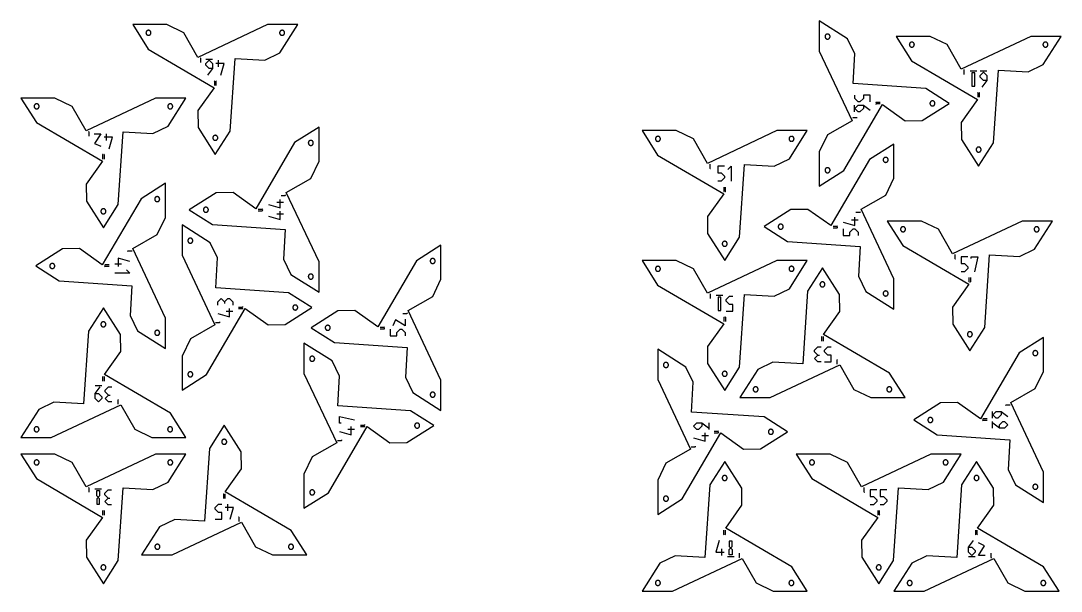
# Model space of a CAD drawing. Header units: centimetres. Extents: x 28 to 347, y 121 to 156.
# Drawn here: x 176.3 to 238.6, y 121 to 155.1 of the extents above; entities that cross this region are included whole.
import ezdxf

# ---------------------------------------------------------------- set-up
doc = ezdxf.new("R2010")
doc.units = ezdxf.units.CM
for name, color, linetype, true_color in [('Layer 01', 12, 'Continuous', 0xc80000), ('Layer 02', 192, 'Continuous', 0x7d26cd), ('Layer 03', 5, 'Continuous', 0x0000ff)]:
    doc.layers.add(name, color=color, linetype=linetype, true_color=true_color)

# ---------------------------------------------------------------- blocks, each defined once
blk = doc.blocks.new('k41')
at = {"layer": 'Layer 01'}
blk.add_lwpolyline([(184.966, 135.499), (184.966, 137.317), (183.007, 141.482), (184.474, 142.321), (184.966, 143.343), (184.966, 145.388), (183.505, 144.458), (181.186, 140.504), (179.819, 141.478), (178.802, 141.464), (177.199, 140.443), (178.597, 139.554), (182.947, 139.258), (182.847, 137.477), (183.286, 136.569)], close=True, dxfattribs=at)
for points in [[(184.474, 144.292), (184.324, 144.292), (184.324, 144.442), (184.324, 144.592), (184.474, 144.592), (184.624, 144.592), (184.624, 144.442), (184.624, 144.292), (184.474, 144.292)], [(178.191, 140.292), (178.041, 140.292), (178.041, 140.442), (178.041, 140.592), (178.191, 140.592), (178.341, 140.592), (178.341, 140.442), (178.341, 140.292), (178.191, 140.292)], [(184.474, 136.292), (184.324, 136.292), (184.324, 136.442), (184.324, 136.592), (184.474, 136.592), (184.624, 136.592), (184.624, 136.442), (184.624, 136.292), (184.474, 136.292)]]:
    blk.add_rational_spline(points, [1, 0.707106781187, 1, 0.707106781187, 1, 0.707106781187, 1, 0.707106781187, 1], degree=2, knots=[-0.9424778, -0.9424778, -0.9424778, -0.7068583, -0.7068583, -0.4712389, -0.4712389, -0.2356194, -0.2356194, 0, 0, 0], dxfattribs=at)
at = {"layer": 'Layer 02'}
for p, q in [((182.832, 140.705), (182.132, 140.905)), ((182.132, 140.905), (182.132, 140.405)), ((182.332, 140.555), (181.932, 140.555)), ((182.632, 140.205), (182.832, 140.005)), ((182.832, 140.005), (181.932, 140.005))]:
    blk.add_line(p, q, dxfattribs=at)
at = {"layer": 'Layer 03'}
for p, q in [((182.966, 141.331), (182.726, 141.331)), ((181.591, 140.501), (181.351, 140.501)), ((181.591, 140.411), (181.351, 140.411))]:
    blk.add_line(p, q, dxfattribs=at)
for centre in [(182.726, 141.301), (181.351, 140.471), (181.351, 140.381)]:
    blk.add_arc(centre, 0.03, 90, 180, dxfattribs=at)
blk = doc.blocks.new('k42')
at = {"layer": 'Layer 01'}
blk.add_lwpolyline([(186.196, 150.487), (184.378, 150.487), (180.213, 148.529), (179.375, 149.995), (178.352, 150.487), (176.308, 150.487), (177.238, 149.026), (181.191, 146.707), (180.217, 145.341), (180.232, 144.323), (181.252, 142.721), (182.142, 144.118), (182.437, 148.468), (184.218, 148.368), (185.127, 148.807)], close=True, dxfattribs=at)
for points in [[(177.104, 149.995), (177.104, 150.145), (177.254, 150.145), (177.404, 150.145), (177.404, 149.995), (177.404, 149.845), (177.254, 149.845), (177.104, 149.845), (177.104, 149.995)], [(185.104, 149.995), (185.104, 150.145), (185.254, 150.145), (185.404, 150.145), (185.404, 149.995), (185.404, 149.845), (185.254, 149.845), (185.104, 149.845), (185.104, 149.995)], [(181.104, 143.712), (181.104, 143.862), (181.254, 143.862), (181.404, 143.862), (181.404, 143.712), (181.404, 143.562), (181.254, 143.562), (181.104, 143.562), (181.104, 143.712)]]:
    blk.add_rational_spline(points, [1, 0.707106781187, 1, 0.707106781187, 1, 0.707106781187, 1, 0.707106781187, 1], degree=2, knots=[-0.9424778, -0.9424778, -0.9424778, -0.7068583, -0.7068583, -0.4712389, -0.4712389, -0.2356194, -0.2356194, 0, 0, 0], dxfattribs=at)
at = {"layer": 'Layer 02'}
for p, q in [((180.69, 148.353), (181.09, 148.353)), ((181.09, 148.353), (180.721, 147.765)), ((181.44, 147.953), (181.44, 148.353)), ((180.721, 147.765), (181.09, 147.603)), ((181.79, 148.153), (181.29, 148.153)), ((181.59, 147.453), (181.79, 148.153))]:
    blk.add_line(p, q, dxfattribs=at)
at = {"layer": 'Layer 03'}
for p, q in [((180.395, 148.217), (180.395, 148.457)), ((181.224, 146.843), (181.224, 147.083)), ((181.314, 146.843), (181.314, 147.083))]:
    blk.add_line(p, q, dxfattribs=at)
for centre in [(180.365, 148.457), (181.194, 147.083), (181.284, 147.083)]:
    blk.add_arc(centre, 0.03, 0, 90, dxfattribs=at)
blk = doc.blocks.new('k43')
at = {"layer": 'Layer 01'}
blk.add_lwpolyline([(185.966, 142.897), (185.966, 141.079), (187.925, 136.914), (186.458, 136.076), (185.966, 135.053), (185.966, 133.009), (187.427, 133.939), (189.746, 137.892), (191.113, 136.918), (192.13, 136.933), (193.733, 137.953), (192.335, 138.843), (187.985, 139.138), (188.085, 140.919), (187.646, 141.828)], close=True, dxfattribs=at)
for points in [[(186.458, 142.105), (186.608, 142.105), (186.608, 141.955), (186.608, 141.805), (186.458, 141.805), (186.308, 141.805), (186.308, 141.955), (186.308, 142.105), (186.458, 142.105)], [(192.741, 138.105), (192.891, 138.105), (192.891, 137.955), (192.891, 137.805), (192.741, 137.805), (192.591, 137.805), (192.591, 137.955), (192.591, 138.105), (192.741, 138.105)], [(186.458, 134.105), (186.608, 134.105), (186.608, 133.955), (186.608, 133.805), (186.458, 133.805), (186.308, 133.805), (186.308, 133.955), (186.308, 134.105), (186.458, 134.105)]]:
    blk.add_rational_spline(points, [1, 0.707106781187, 1, 0.707106781187, 1, 0.707106781187, 1, 0.707106781187, 1], degree=2, knots=[-0.9424778, -0.9424778, -0.9424778, -0.7068583, -0.7068583, -0.4712389, -0.4712389, -0.2356194, -0.2356194, 0, 0, 0], dxfattribs=at)
at = {"layer": 'Layer 02'}
for p, q in [((188.1, 138.291), (188.3, 138.491)), ((188.1, 138.091), (188.1, 138.291)), ((188.3, 138.491), (188.5, 138.291)), ((188.5, 138.291), (188.7, 138.491)), ((188.5, 138.291), (188.5, 138.191)), ((188.7, 138.491), (188.8, 138.491)), ((188.8, 138.491), (189, 138.291)), ((189, 138.291), (189, 138.091)), ((188.6, 137.741), (189, 137.741)), ((188.8, 137.391), (188.8, 137.891)), ((188.1, 137.591), (188.8, 137.391))]:
    blk.add_line(p, q, dxfattribs=at)
at = {"layer": 'Layer 03'}
for p, q in [((189.341, 137.985), (189.581, 137.985)), ((189.341, 137.895), (189.581, 137.895)), ((187.966, 137.066), (188.206, 137.066))]:
    blk.add_line(p, q, dxfattribs=at)
for centre in [(189.581, 138.015), (189.581, 137.925), (188.206, 137.096)]:
    blk.add_arc(centre, 0.03, 270, 0, dxfattribs=at)
blk = doc.blocks.new('k39')
at = {"layer": 'Layer 01'}
blk.add_lwpolyline([(176.308, 130.174), (178.126, 130.174), (182.29, 132.133), (183.129, 130.666), (184.152, 130.174), (186.196, 130.174), (185.266, 131.635), (181.312, 133.954), (182.287, 135.321), (182.272, 136.338), (181.252, 137.941), (180.362, 136.543), (180.066, 132.193), (178.286, 132.293), (177.377, 131.854)], close=True, dxfattribs=at)
for points in [[(181.1, 136.949), (181.1, 137.099), (181.25, 137.099), (181.4, 137.099), (181.4, 136.949), (181.4, 136.799), (181.25, 136.799), (181.1, 136.799), (181.1, 136.949)], [(177.1, 130.666), (177.1, 130.816), (177.25, 130.816), (177.4, 130.816), (177.4, 130.666), (177.4, 130.516), (177.25, 130.516), (177.1, 130.516), (177.1, 130.666)], [(185.1, 130.666), (185.1, 130.816), (185.25, 130.816), (185.4, 130.816), (185.4, 130.666), (185.4, 130.516), (185.25, 130.516), (185.1, 130.516), (185.1, 130.666)]]:
    blk.add_rational_spline(points, [1, 0.707106781187, 1, 0.707106781187, 1, 0.707106781187, 1, 0.707106781187, 1], degree=2, knots=[-0.9424778, -0.9424778, -0.9424778, -0.7068583, -0.7068583, -0.4712389, -0.4712389, -0.2356194, -0.2356194, 0, 0, 0], dxfattribs=at)
at = {"layer": 'Layer 02'}
for p, q in [((181.163, 133.259), (180.763, 133.259)), ((180.763, 132.809), (181.063, 133.209)), ((180.763, 132.809), (180.963, 132.809)), ((180.763, 132.509), (180.763, 132.809)), ((180.963, 132.809), (181.163, 132.609)), ((181.363, 133.009), (181.563, 133.209)), ((181.363, 132.909), (181.363, 133.009)), ((181.563, 132.709), (181.363, 132.909)), ((181.363, 132.509), (181.563, 132.709)), ((181.563, 133.209), (181.763, 133.209)), ((181.563, 132.709), (181.663, 132.709)), ((180.963, 132.309), (180.763, 132.509)), ((181.163, 132.509), (180.963, 132.309)), ((181.163, 132.609), (181.163, 132.509)), ((181.563, 132.309), (181.363, 132.509)), ((181.763, 132.309), (181.563, 132.309))]:
    blk.add_line(p, q, dxfattribs=at)
at = {"layer": 'Layer 03'}
for p, q in [((181.219, 133.549), (181.219, 133.789)), ((181.309, 133.549), (181.309, 133.789)), ((182.139, 132.175), (182.139, 132.415))]:
    blk.add_line(p, q, dxfattribs=at)
for centre in [(181.189, 133.789), (181.279, 133.789), (182.109, 132.415)]:
    blk.add_arc(centre, 0.03, 360, 90, dxfattribs=at)
blk = doc.blocks.new('k38')
at = {"layer": 'Layer 01'}
blk.add_lwpolyline([(186.196, 129.174), (184.378, 129.174), (180.213, 127.216), (179.375, 128.682), (178.352, 129.174), (176.308, 129.174), (177.238, 127.713), (181.191, 125.394), (180.217, 124.028), (180.232, 123.01), (181.252, 121.407), (182.142, 122.805), (182.437, 127.155), (184.218, 127.055), (185.127, 127.494)], close=True, dxfattribs=at)
for points in [[(177.104, 128.682), (177.104, 128.832), (177.254, 128.832), (177.404, 128.832), (177.404, 128.682), (177.404, 128.532), (177.254, 128.532), (177.104, 128.532), (177.104, 128.682)], [(185.104, 128.682), (185.104, 128.832), (185.254, 128.832), (185.404, 128.832), (185.404, 128.682), (185.404, 128.532), (185.254, 128.532), (185.104, 128.532), (185.104, 128.682)], [(181.104, 122.399), (181.104, 122.549), (181.254, 122.549), (181.404, 122.549), (181.404, 122.399), (181.404, 122.249), (181.254, 122.249), (181.104, 122.249), (181.104, 122.399)]]:
    blk.add_rational_spline(points, [1, 0.707106781187, 1, 0.707106781187, 1, 0.707106781187, 1, 0.707106781187, 1], degree=2, knots=[-0.9424778, -0.9424778, -0.9424778, -0.7068583, -0.7068583, -0.4712389, -0.4712389, -0.2356194, -0.2356194, 0, 0, 0], dxfattribs=at)
at = {"layer": 'Layer 02'}
for p, q in [((181.14, 127.09), (180.74, 127.09)), ((180.855, 126.677), (180.855, 126.993)), ((180.855, 126.993), (181.025, 126.993)), ((181.025, 126.502), (180.855, 126.677)), ((181.025, 126.677), (180.855, 126.502)), ((180.855, 126.502), (180.855, 126.187)), ((181.025, 126.993), (181.025, 126.677)), ((181.025, 126.187), (181.025, 126.502)), ((181.34, 126.84), (181.54, 127.04)), ((181.34, 126.74), (181.34, 126.84)), ((181.54, 126.54), (181.34, 126.74)), ((181.34, 126.34), (181.54, 126.54)), ((181.54, 127.04), (181.74, 127.04)), ((181.54, 126.54), (181.64, 126.54)), ((180.855, 126.187), (181.025, 126.187)), ((181.54, 126.14), (181.34, 126.34)), ((181.74, 126.14), (181.54, 126.14))]:
    blk.add_line(p, q, dxfattribs=at)
at = {"layer": 'Layer 03'}
for p, q in [((180.395, 126.904), (180.395, 127.144)), ((181.224, 125.53), (181.224, 125.77)), ((181.314, 125.53), (181.314, 125.77))]:
    blk.add_line(p, q, dxfattribs=at)
for centre in [(180.365, 127.144), (181.194, 125.77), (181.284, 125.77)]:
    blk.add_arc(centre, 0.03, 0, 90, dxfattribs=at)
blk = doc.blocks.new('k46')
at = {"layer": 'Layer 01'}
blk.add_lwpolyline([(192.895, 154.888), (191.077, 154.888), (186.912, 152.929), (186.074, 154.396), (185.051, 154.888), (183.007, 154.888), (183.937, 153.427), (187.891, 151.107), (186.916, 149.741), (186.931, 148.724), (187.951, 147.121), (188.841, 148.519), (189.136, 152.868), (190.917, 152.769), (191.826, 153.208)], close=True, dxfattribs=at)
for points in [[(183.803, 154.396), (183.803, 154.546), (183.953, 154.546), (184.103, 154.546), (184.103, 154.396), (184.103, 154.246), (183.953, 154.246), (183.803, 154.246), (183.803, 154.396)], [(191.803, 154.396), (191.803, 154.546), (191.953, 154.546), (192.103, 154.546), (192.103, 154.396), (192.103, 154.246), (191.953, 154.246), (191.803, 154.246), (191.803, 154.396)], [(187.803, 148.112), (187.803, 148.262), (187.953, 148.262), (188.103, 148.262), (188.103, 148.112), (188.103, 147.962), (187.953, 147.962), (187.803, 147.962), (187.803, 148.112)]]:
    blk.add_rational_spline(points, [1, 0.707106781187, 1, 0.707106781187, 1, 0.707106781187, 1, 0.707106781187, 1], degree=2, knots=[-0.9424778, -0.9424778, -0.9424778, -0.7068583, -0.7068583, -0.4712389, -0.4712389, -0.2356194, -0.2356194, 0, 0, 0], dxfattribs=at)
at = {"layer": 'Layer 02'}
for p, q in [((187.79, 152.803), (187.39, 152.803)), ((187.39, 152.553), (187.59, 152.753)), ((187.59, 152.753), (187.79, 152.553)), ((188.14, 152.353), (188.14, 152.753)), ((187.39, 152.453), (187.39, 152.553)), ((187.59, 152.253), (187.39, 152.453)), ((187.79, 152.253), (187.49, 151.853)), ((187.79, 152.253), (187.59, 152.253)), ((187.79, 152.553), (187.79, 152.253)), ((188.49, 152.553), (187.99, 152.553)), ((188.29, 151.853), (188.49, 152.553))]:
    blk.add_line(p, q, dxfattribs=at)
at = {"layer": 'Layer 03'}
for p, q in [((187.094, 152.617), (187.094, 152.857)), ((187.923, 151.243), (187.923, 151.483)), ((188.013, 151.243), (188.013, 151.483))]:
    blk.add_line(p, q, dxfattribs=at)
for centre in [(187.064, 152.857), (187.893, 151.483), (187.983, 151.483)]:
    blk.add_arc(centre, 0.03, 0, 90, dxfattribs=at)
blk = doc.blocks.new('k44')
at = {"layer": 'Layer 01'}
blk.add_lwpolyline([(194.164, 138.864), (194.164, 140.682), (192.205, 144.847), (193.672, 145.685), (194.164, 146.708), (194.164, 148.753), (192.703, 147.823), (190.384, 143.869), (189.017, 144.843), (188, 144.829), (186.397, 143.808), (187.795, 142.918), (192.144, 142.623), (192.045, 140.842), (192.484, 139.933)], close=True, dxfattribs=at)
for points in [[(193.672, 147.957), (193.822, 147.957), (193.822, 147.807), (193.822, 147.657), (193.672, 147.657), (193.522, 147.657), (193.522, 147.807), (193.522, 147.957), (193.672, 147.957)], [(187.389, 143.957), (187.539, 143.957), (187.539, 143.807), (187.539, 143.657), (187.389, 143.657), (187.239, 143.657), (187.239, 143.807), (187.239, 143.957), (187.389, 143.957)], [(193.672, 139.957), (193.822, 139.957), (193.822, 139.807), (193.822, 139.657), (193.672, 139.657), (193.522, 139.657), (193.522, 139.807), (193.522, 139.957), (193.672, 139.957)]]:
    blk.add_rational_spline(points, [1, 0.707106781187, 1, 0.707106781187, 1, 0.707106781187, 1, 0.707106781187, 1], degree=2, knots=[-0.9424778, -0.9424778, -0.9424778, -0.7068583, -0.7068583, -0.4712389, -0.4712389, -0.2356194, -0.2356194, 0, 0, 0], dxfattribs=at)
at = {"layer": 'Layer 02'}
for p, q in [((191.129, 144.12), (191.829, 143.92)), ((191.629, 144.27), (192.029, 144.27)), ((191.829, 143.92), (191.829, 144.42)), ((191.129, 143.42), (191.829, 143.22)), ((191.629, 143.57), (192.029, 143.57)), ((191.829, 143.22), (191.829, 143.72))]:
    blk.add_line(p, q, dxfattribs=at)
at = {"layer": 'Layer 03'}
for p, q in [((191.893, 144.666), (192.133, 144.666)), ((190.519, 143.836), (190.759, 143.836)), ((190.519, 143.746), (190.759, 143.746))]:
    blk.add_line(p, q, dxfattribs=at)
for centre in [(192.133, 144.696), (190.759, 143.866), (190.759, 143.776)]:
    blk.add_arc(centre, 0.03, 270, 0, dxfattribs=at)
blk = doc.blocks.new('k45')
at = {"layer": 'Layer 01'}
blk.add_lwpolyline([(183.543, 123.144), (185.361, 123.144), (189.526, 125.103), (190.364, 123.636), (191.387, 123.144), (193.432, 123.144), (192.502, 124.605), (188.548, 126.924), (189.522, 128.291), (189.508, 129.308), (188.487, 130.911), (187.597, 129.513), (187.302, 125.164), (185.521, 125.263), (184.612, 124.824)], close=True, dxfattribs=at)
for points in [[(188.336, 129.919), (188.336, 130.069), (188.486, 130.069), (188.636, 130.069), (188.636, 129.919), (188.636, 129.769), (188.486, 129.769), (188.336, 129.769), (188.336, 129.919)], [(184.336, 123.636), (184.336, 123.786), (184.486, 123.786), (184.636, 123.786), (184.636, 123.636), (184.636, 123.486), (184.486, 123.486), (184.336, 123.486), (184.336, 123.636)], [(192.336, 123.636), (192.336, 123.786), (192.486, 123.786), (192.636, 123.786), (192.636, 123.636), (192.636, 123.486), (192.486, 123.486), (192.336, 123.486), (192.336, 123.636)]]:
    blk.add_rational_spline(points, [1, 0.707106781187, 1, 0.707106781187, 1, 0.707106781187, 1, 0.707106781187, 1], degree=2, knots=[-0.9424778, -0.9424778, -0.9424778, -0.7068583, -0.7068583, -0.4712389, -0.4712389, -0.2356194, -0.2356194, 0, 0, 0], dxfattribs=at)
at = {"layer": 'Layer 02'}
for p, q in [((187.949, 125.979), (188.149, 126.179)), ((187.949, 125.879), (187.949, 125.979)), ((188.149, 125.679), (187.949, 125.879)), ((188.149, 126.179), (188.349, 126.179)), ((189.049, 125.979), (188.549, 125.979)), ((188.699, 125.779), (188.699, 126.179)), ((188.849, 125.279), (189.049, 125.979)), ((187.949, 125.279), (188.349, 125.279)), ((188.349, 125.679), (188.149, 125.679)), ((188.349, 125.279), (188.349, 125.679))]:
    blk.add_line(p, q, dxfattribs=at)
at = {"layer": 'Layer 03'}
for p, q in [((188.455, 126.519), (188.455, 126.759)), ((188.545, 126.519), (188.545, 126.759)), ((189.375, 125.145), (189.375, 125.385))]:
    blk.add_line(p, q, dxfattribs=at)
for centre in [(188.425, 126.759), (188.515, 126.759), (189.345, 125.385)]:
    blk.add_arc(centre, 0.03, 0, 90, dxfattribs=at)
blk = doc.blocks.new('k47')
at = {"layer": 'Layer 01'}
blk.add_lwpolyline([(193.262, 135.831), (193.262, 134.013), (195.221, 129.849), (193.754, 129.01), (193.262, 127.987), (193.262, 125.943), (194.723, 126.873), (197.043, 130.827), (198.409, 129.852), (199.426, 129.867), (201.029, 130.887), (199.631, 131.777), (195.282, 132.073), (195.381, 133.853), (194.942, 134.762)], close=True, dxfattribs=at)
for points in [[(193.754, 135.039), (193.904, 135.039), (193.904, 134.889), (193.904, 134.739), (193.754, 134.739), (193.604, 134.739), (193.604, 134.889), (193.604, 135.039), (193.754, 135.039)], [(200.038, 131.039), (200.188, 131.039), (200.188, 130.889), (200.188, 130.739), (200.038, 130.739), (199.888, 130.739), (199.888, 130.889), (199.888, 131.039), (200.038, 131.039)], [(193.754, 127.039), (193.904, 127.039), (193.904, 126.889), (193.904, 126.739), (193.754, 126.739), (193.604, 126.739), (193.604, 126.889), (193.604, 127.039), (193.754, 127.039)]]:
    blk.add_rational_spline(points, [1, 0.707106781187, 1, 0.707106781187, 1, 0.707106781187, 1, 0.707106781187, 1], degree=2, knots=[-0.9424778, -0.9424778, -0.9424778, -0.7068583, -0.7068583, -0.4712389, -0.4712389, -0.2356194, -0.2356194, 0, 0, 0], dxfattribs=at)
at = {"layer": 'Layer 02'}
for p, q in [((195.397, 131.026), (195.397, 131.426)), ((195.397, 131.426), (196.297, 131.226)), ((195.497, 131.026), (195.397, 131.026)), ((196.097, 130.326), (196.097, 130.826)), ((195.397, 130.526), (196.097, 130.326)), ((195.897, 130.676), (196.297, 130.676))]:
    blk.add_line(p, q, dxfattribs=at)
at = {"layer": 'Layer 03'}
for p, q in [((196.637, 130.92), (196.877, 130.92)), ((196.637, 130.83), (196.877, 130.83)), ((195.263, 130), (195.503, 130))]:
    blk.add_line(p, q, dxfattribs=at)
for centre, end in [((196.877, 130.95), 0), ((196.877, 130.86), 360), ((195.503, 130.03), 360)]:
    blk.add_arc(centre, 0.03, 270, end, dxfattribs=at)
blk = doc.blocks.new('k52')
at = {"layer": 'Layer 01'}
blk.add_lwpolyline([(201.46, 131.798), (201.46, 133.616), (199.502, 137.781), (200.968, 138.62), (201.46, 139.642), (201.46, 141.687), (199.999, 140.757), (197.68, 136.803), (196.314, 137.777), (195.296, 137.763), (193.693, 136.742), (195.091, 135.853), (199.441, 135.557), (199.341, 133.777), (199.78, 132.868)], close=True, dxfattribs=at)
for points in [[(200.968, 140.891), (201.118, 140.891), (201.118, 140.741), (201.118, 140.591), (200.968, 140.591), (200.818, 140.591), (200.818, 140.741), (200.818, 140.891), (200.968, 140.891)], [(194.685, 136.891), (194.835, 136.891), (194.835, 136.741), (194.835, 136.591), (194.685, 136.591), (194.535, 136.591), (194.535, 136.741), (194.535, 136.891), (194.685, 136.891)], [(200.968, 132.891), (201.118, 132.891), (201.118, 132.741), (201.118, 132.591), (200.968, 132.591), (200.818, 132.591), (200.818, 132.741), (200.818, 132.891), (200.968, 132.891)]]:
    blk.add_rational_spline(points, [1, 0.707106781187, 1, 0.707106781187, 1, 0.707106781187, 1, 0.707106781187, 1], degree=2, knots=[-0.9424778, -0.9424778, -0.9424778, -0.7068583, -0.7068583, -0.4712389, -0.4712389, -0.2356194, -0.2356194, 0, 0, 0], dxfattribs=at)
at = {"layer": 'Layer 02'}
for p, q in [((198.738, 137.223), (198.576, 136.854)), ((199.326, 136.854), (198.738, 137.223)), ((199.326, 137.254), (199.326, 136.854)), ((198.426, 136.654), (198.426, 136.254)), ((198.826, 136.454), (199.026, 136.654)), ((198.826, 136.254), (198.826, 136.454)), ((199.026, 136.654), (199.126, 136.654)), ((199.126, 136.654), (199.326, 136.454)), ((199.326, 136.454), (199.326, 136.254)), ((198.426, 136.254), (198.826, 136.254))]:
    blk.add_line(p, q, dxfattribs=at)
at = {"layer": 'Layer 03'}
for p, q in [((199.19, 137.6), (199.43, 137.6)), ((197.816, 136.77), (198.056, 136.77)), ((197.816, 136.68), (198.056, 136.68))]:
    blk.add_line(p, q, dxfattribs=at)
for centre in [(199.43, 137.63), (198.056, 136.8), (198.056, 136.71)]:
    blk.add_arc(centre, 0.03, 270, 0, dxfattribs=at)
blk = doc.blocks.new('k51')
at = {"layer": 'Layer 01'}
blk.add_lwpolyline([(223.397, 148.543), (221.579, 148.543), (217.414, 146.584), (216.576, 148.051), (215.553, 148.543), (213.508, 148.543), (214.439, 147.082), (218.392, 144.763), (217.418, 143.396), (217.432, 142.379), (218.453, 140.776), (219.343, 142.174), (219.638, 146.523), (221.419, 146.424), (222.328, 146.863)], close=True, dxfattribs=at)
for points in [[(214.604, 148.051), (214.604, 147.901), (214.454, 147.901), (214.304, 147.901), (214.304, 148.051), (214.304, 148.201), (214.454, 148.201), (214.604, 148.201), (214.604, 148.051)], [(222.604, 148.051), (222.604, 147.901), (222.454, 147.901), (222.304, 147.901), (222.304, 148.051), (222.304, 148.201), (222.454, 148.201), (222.604, 148.201), (222.604, 148.051)], [(218.604, 141.768), (218.604, 141.618), (218.454, 141.618), (218.304, 141.618), (218.304, 141.768), (218.304, 141.918), (218.454, 141.918), (218.604, 141.918), (218.604, 141.768)]]:
    blk.add_rational_spline(points, [1, 0.707106781187, 1, 0.707106781187, 1, 0.707106781187, 1, 0.707106781187, 1], degree=2, knots=[-0.9424778, -0.9424778, -0.9424778, -0.7068583, -0.7068583, -0.4712389, -0.4712389, -0.2356194, -0.2356194, 0, 0, 0], dxfattribs=at)
at = {"layer": 'Layer 02'}
for p, q in [((218.441, 146.408), (218.041, 146.408)), ((218.041, 146.408), (218.041, 146.008)), ((218.641, 146.208), (218.841, 146.408)), ((218.841, 146.408), (218.841, 145.508)), ((218.041, 146.008), (218.241, 146.008)), ((218.241, 146.008), (218.441, 145.808)), ((218.441, 145.808), (218.441, 145.708)), ((218.241, 145.508), (218.041, 145.508)), ((218.441, 145.708), (218.241, 145.508))]:
    blk.add_line(p, q, dxfattribs=at)
at = {"layer": 'Layer 03'}
for p, q in [((217.565, 146.542), (217.565, 146.302)), ((218.395, 145.168), (218.395, 144.928)), ((218.485, 145.168), (218.485, 144.928))]:
    blk.add_line(p, q, dxfattribs=at)
for centre in [(217.595, 146.302), (218.425, 144.928), (218.515, 144.928)]:
    blk.add_arc(centre, 0.03, 180, 270, dxfattribs=at)
blk = doc.blocks.new('k50')
at = {"layer": 'Layer 01'}
blk.add_lwpolyline([(223.397, 140.763), (221.579, 140.763), (217.414, 138.804), (216.576, 140.271), (215.553, 140.763), (213.508, 140.763), (214.438, 139.302), (218.392, 136.982), (217.418, 135.616), (217.432, 134.599), (218.453, 132.996), (219.343, 134.394), (219.638, 138.743), (221.419, 138.644), (222.328, 139.083)], close=True, dxfattribs=at)
for points in [[(214.304, 140.271), (214.304, 140.421), (214.454, 140.421), (214.604, 140.421), (214.604, 140.271), (214.604, 140.121), (214.454, 140.121), (214.304, 140.121), (214.304, 140.271)], [(222.304, 140.271), (222.304, 140.421), (222.454, 140.421), (222.604, 140.421), (222.604, 140.271), (222.604, 140.121), (222.454, 140.121), (222.304, 140.121), (222.304, 140.271)], [(218.304, 133.987), (218.304, 134.137), (218.454, 134.137), (218.604, 134.137), (218.604, 133.987), (218.604, 133.837), (218.454, 133.837), (218.304, 133.837), (218.304, 133.987)]]:
    blk.add_rational_spline(points, [1, 0.707106781187, 1, 0.707106781187, 1, 0.707106781187, 1, 0.707106781187, 1], degree=2, knots=[-0.9424778, -0.9424778, -0.9424778, -0.7068583, -0.7068583, -0.4712389, -0.4712389, -0.2356194, -0.2356194, 0, 0, 0], dxfattribs=at)
at = {"layer": 'Layer 02'}
for p, q in [((218.341, 138.678), (217.941, 138.678)), ((218.226, 138.581), (218.056, 138.581)), ((218.056, 138.581), (218.056, 137.775)), ((218.226, 137.775), (218.226, 138.581)), ((218.541, 138.428), (218.741, 138.628)), ((218.541, 138.328), (218.541, 138.428)), ((218.741, 138.128), (218.541, 138.328)), ((218.741, 138.628), (218.941, 138.628)), ((218.056, 137.775), (218.226, 137.775)), ((218.541, 137.728), (218.941, 137.728)), ((218.941, 138.128), (218.741, 138.128)), ((218.941, 137.728), (218.941, 138.128))]:
    blk.add_line(p, q, dxfattribs=at)
at = {"layer": 'Layer 03'}
for p, q in [((217.595, 138.492), (217.595, 138.732)), ((218.425, 137.118), (218.425, 137.358)), ((218.515, 137.118), (218.515, 137.358))]:
    blk.add_line(p, q, dxfattribs=at)
for centre, start in [((217.565, 138.732), 0), ((218.395, 137.358), 360), ((218.485, 137.358), 360)]:
    blk.add_arc(centre, 0.03, start, 90, dxfattribs=at)
blk = doc.blocks.new('k49')
at = {"layer": 'Layer 01'}
blk.add_lwpolyline([(214.441, 135.458), (214.441, 133.64), (216.4, 129.475), (214.933, 128.636), (214.441, 127.614), (214.441, 125.569), (215.902, 126.499), (218.222, 130.453), (219.588, 129.479), (220.605, 129.493), (222.208, 130.514), (220.81, 131.403), (216.461, 131.699), (216.56, 133.48), (216.121, 134.388)], close=True, dxfattribs=at)
for points in [[(214.933, 134.665), (215.083, 134.665), (215.083, 134.515), (215.083, 134.365), (214.933, 134.365), (214.783, 134.365), (214.783, 134.515), (214.783, 134.665), (214.933, 134.665)], [(221.217, 130.665), (221.367, 130.665), (221.367, 130.515), (221.367, 130.365), (221.217, 130.365), (221.067, 130.365), (221.067, 130.515), (221.067, 130.665), (221.217, 130.665)], [(214.933, 126.665), (215.083, 126.665), (215.083, 126.515), (215.083, 126.365), (214.933, 126.365), (214.783, 126.365), (214.783, 126.515), (214.783, 126.665), (214.933, 126.665)]]:
    blk.add_rational_spline(points, [1, 0.707106781187, 1, 0.707106781187, 1, 0.707106781187, 1, 0.707106781187, 1], degree=2, knots=[-0.9424778, -0.9424778, -0.9424778, -0.7068583, -0.7068583, -0.4712389, -0.4712389, -0.2356194, -0.2356194, 0, 0, 0], dxfattribs=at)
at = {"layer": 'Layer 02'}
for p, q in [((216.576, 130.852), (216.776, 131.052)), ((216.776, 130.652), (216.576, 130.852)), ((216.776, 131.052), (217.076, 131.052)), ((217.076, 130.852), (216.876, 130.652)), ((217.076, 131.052), (217.076, 130.852)), ((217.076, 131.052), (217.476, 130.752)), ((217.526, 130.652), (217.526, 131.052)), ((216.876, 130.652), (216.776, 130.652)), ((217.076, 130.302), (217.476, 130.302)), ((217.276, 129.952), (217.276, 130.452)), ((216.576, 130.152), (217.276, 129.952))]:
    blk.add_line(p, q, dxfattribs=at)
at = {"layer": 'Layer 03'}
for p, q in [((217.816, 130.546), (218.056, 130.546)), ((217.816, 130.456), (218.056, 130.456)), ((216.442, 129.626), (216.682, 129.626))]:
    blk.add_line(p, q, dxfattribs=at)
for centre in [(218.056, 130.576), (218.056, 130.486), (216.682, 129.656)]:
    blk.add_arc(centre, 0.03, 270, 0, dxfattribs=at)
blk = doc.blocks.new('k48')
at = {"layer": 'Layer 01'}
blk.add_lwpolyline([(213.508, 120.976), (215.326, 120.976), (219.491, 122.935), (220.33, 121.468), (221.353, 120.976), (223.397, 120.976), (222.467, 122.437), (218.513, 124.757), (219.488, 126.123), (219.473, 127.14), (218.453, 128.743), (217.563, 127.345), (217.267, 122.996), (215.487, 123.095), (214.578, 122.656)], close=True, dxfattribs=at)
for points in [[(218.601, 127.752), (218.601, 127.602), (218.451, 127.602), (218.301, 127.602), (218.301, 127.752), (218.301, 127.902), (218.451, 127.902), (218.601, 127.902), (218.601, 127.752)], [(214.601, 121.468), (214.601, 121.318), (214.451, 121.318), (214.301, 121.318), (214.301, 121.468), (214.301, 121.618), (214.451, 121.618), (214.601, 121.618), (214.601, 121.468)], [(222.601, 121.468), (222.601, 121.318), (222.451, 121.318), (222.301, 121.318), (222.301, 121.468), (222.301, 121.618), (222.451, 121.618), (222.601, 121.618), (222.601, 121.468)]]:
    blk.add_rational_spline(points, [1, 0.707106781187, 1, 0.707106781187, 1, 0.707106781187, 1, 0.707106781187, 1], degree=2, knots=[-0.9424778, -0.9424778, -0.9424778, -0.7068583, -0.7068583, -0.4712389, -0.4712389, -0.2356194, -0.2356194, 0, 0, 0], dxfattribs=at)
at = {"layer": 'Layer 02'}
for p, q in [((218.114, 124.011), (217.914, 123.311)), ((218.729, 123.964), (218.729, 123.648)), ((218.899, 123.964), (218.729, 123.964)), ((218.899, 123.648), (218.899, 123.964)), ((218.264, 123.511), (218.264, 123.111)), ((218.729, 123.648), (218.899, 123.473)), ((218.729, 123.473), (218.899, 123.648)), ((218.729, 123.158), (218.729, 123.473)), ((218.899, 123.473), (218.899, 123.158)), ((217.914, 123.311), (218.414, 123.311)), ((218.614, 123.061), (219.014, 123.061)), ((218.899, 123.158), (218.729, 123.158))]:
    blk.add_line(p, q, dxfattribs=at)
at = {"layer": 'Layer 03'}
for p, q in [((218.39, 124.621), (218.39, 124.381)), ((218.48, 124.621), (218.48, 124.381)), ((219.31, 123.247), (219.31, 123.007))]:
    blk.add_line(p, q, dxfattribs=at)
for centre in [(218.42, 124.381), (218.51, 124.381), (219.34, 123.007)]:
    blk.add_arc(centre, 0.03, 180, 270, dxfattribs=at)
blk = doc.blocks.new('k53')
at = {"layer": 'Layer 01'}
blk.add_lwpolyline([(219.364, 132.565), (221.182, 132.565), (225.347, 134.523), (226.185, 133.057), (227.208, 132.565), (229.252, 132.565), (228.322, 134.026), (224.369, 136.345), (225.343, 137.712), (225.328, 138.729), (224.308, 140.332), (223.418, 138.934), (223.123, 134.584), (221.342, 134.684), (220.433, 134.245)], close=True, dxfattribs=at)
for points in [[(224.156, 139.34), (224.156, 139.49), (224.306, 139.49), (224.456, 139.49), (224.456, 139.34), (224.456, 139.19), (224.306, 139.19), (224.156, 139.19), (224.156, 139.34)], [(220.156, 133.057), (220.156, 133.207), (220.306, 133.207), (220.456, 133.207), (220.456, 133.057), (220.456, 132.907), (220.306, 132.907), (220.156, 132.907), (220.156, 133.057)], [(228.156, 133.057), (228.156, 133.207), (228.306, 133.207), (228.456, 133.207), (228.456, 133.057), (228.456, 132.907), (228.306, 132.907), (228.156, 132.907), (228.156, 133.057)]]:
    blk.add_rational_spline(points, [1, 0.707106781187, 1, 0.707106781187, 1, 0.707106781187, 1, 0.707106781187, 1], degree=2, knots=[-0.9424778, -0.9424778, -0.9424778, -0.7068583, -0.7068583, -0.4712389, -0.4712389, -0.2356194, -0.2356194, 0, 0, 0], dxfattribs=at)
at = {"layer": 'Layer 02'}
for p, q in [((223.82, 135.399), (224.02, 135.599)), ((223.82, 135.299), (223.82, 135.399)), ((224.02, 135.099), (223.82, 135.299)), ((224.02, 135.599), (224.22, 135.599)), ((224.42, 135.399), (224.62, 135.599)), ((224.42, 135.299), (224.42, 135.399)), ((224.62, 135.099), (224.42, 135.299)), ((224.62, 135.599), (224.82, 135.599)), ((223.82, 134.899), (224.02, 135.099)), ((224.02, 134.699), (223.82, 134.899)), ((224.02, 135.099), (224.12, 135.099)), ((224.22, 134.699), (224.02, 134.699)), ((224.42, 134.699), (224.82, 134.699)), ((224.82, 135.099), (224.62, 135.099)), ((224.82, 134.699), (224.82, 135.099))]:
    blk.add_line(p, q, dxfattribs=at)
at = {"layer": 'Layer 03'}
for p, q in [((224.276, 135.939), (224.276, 136.179)), ((224.366, 135.939), (224.366, 136.179)), ((225.195, 134.565), (225.195, 134.805))]:
    blk.add_line(p, q, dxfattribs=at)
for centre in [(224.246, 136.179), (224.336, 136.179), (225.165, 134.805)]:
    blk.add_arc(centre, 0.03, 360, 90, dxfattribs=at)
blk = doc.blocks.new('k54')
at = {"layer": 'Layer 01'}
blk.add_lwpolyline([(228.584, 137.852), (228.584, 139.67), (226.625, 143.834), (228.092, 144.673), (228.584, 145.696), (228.584, 147.74), (227.123, 146.81), (224.804, 142.856), (223.437, 143.831), (222.42, 143.816), (220.817, 142.796), (222.215, 141.906), (226.565, 141.61), (226.465, 139.83), (226.904, 138.921)], close=True, dxfattribs=at)
for points in [[(228.092, 146.944), (228.242, 146.944), (228.242, 146.794), (228.242, 146.644), (228.092, 146.644), (227.942, 146.644), (227.942, 146.794), (227.942, 146.944), (228.092, 146.944)], [(221.809, 142.944), (221.959, 142.944), (221.959, 142.794), (221.959, 142.644), (221.809, 142.644), (221.659, 142.644), (221.659, 142.794), (221.659, 142.944), (221.809, 142.944)], [(228.092, 138.944), (228.242, 138.944), (228.242, 138.794), (228.242, 138.644), (228.092, 138.644), (227.942, 138.644), (227.942, 138.794), (227.942, 138.944), (228.092, 138.944)]]:
    blk.add_rational_spline(points, [1, 0.707106781187, 1, 0.707106781187, 1, 0.707106781187, 1, 0.707106781187, 1], degree=2, knots=[-0.9424778, -0.9424778, -0.9424778, -0.7068583, -0.7068583, -0.4712389, -0.4712389, -0.2356194, -0.2356194, 0, 0, 0], dxfattribs=at)
at = {"layer": 'Layer 02'}
for p, q in [((226.249, 142.857), (226.249, 143.357)), ((225.549, 143.057), (226.249, 142.857)), ((225.549, 142.657), (225.549, 142.257)), ((225.949, 142.457), (226.149, 142.657)), ((226.049, 143.207), (226.449, 143.207)), ((226.149, 142.657), (226.249, 142.657)), ((226.249, 142.657), (226.449, 142.457)), ((225.549, 142.257), (225.949, 142.257)), ((225.949, 142.257), (225.949, 142.457)), ((226.449, 142.457), (226.449, 142.257))]:
    blk.add_line(p, q, dxfattribs=at)
at = {"layer": 'Layer 03'}
for p, q in [((226.313, 143.653), (226.553, 143.653)), ((224.939, 142.823), (225.179, 142.823)), ((224.939, 142.733), (225.179, 142.733))]:
    blk.add_line(p, q, dxfattribs=at)
for centre, end in [((226.553, 143.683), 0), ((225.179, 142.853), 360), ((225.179, 142.763), 360)]:
    blk.add_arc(centre, 0.03, 270, end, dxfattribs=at)
blk = doc.blocks.new('k56')
at = {"layer": 'Layer 01'}
blk.add_lwpolyline([(224.119, 155.115), (224.119, 153.297), (226.078, 149.132), (224.611, 148.293), (224.119, 147.271), (224.119, 145.226), (225.58, 146.156), (227.899, 150.11), (229.266, 149.136), (230.283, 149.15), (231.886, 150.171), (230.488, 151.06), (226.138, 151.356), (226.238, 153.137), (225.799, 154.045)], close=True, dxfattribs=at)
for points in [[(224.611, 154.022), (224.461, 154.022), (224.461, 154.172), (224.461, 154.322), (224.611, 154.322), (224.761, 154.322), (224.761, 154.172), (224.761, 154.022), (224.611, 154.022)], [(230.894, 150.022), (230.744, 150.022), (230.744, 150.172), (230.744, 150.322), (230.894, 150.322), (231.044, 150.322), (231.044, 150.172), (231.044, 150.022), (230.894, 150.022)], [(224.611, 146.022), (224.461, 146.022), (224.461, 146.172), (224.461, 146.322), (224.611, 146.322), (224.761, 146.322), (224.761, 146.172), (224.761, 146.022), (224.611, 146.022)]]:
    blk.add_rational_spline(points, [1, 0.707106781187, 1, 0.707106781187, 1, 0.707106781187, 1, 0.707106781187, 1], degree=2, knots=[-0.9424778, -0.9424778, -0.9424778, -0.7068583, -0.7068583, -0.4712389, -0.4712389, -0.2356194, -0.2356194, 0, 0, 0], dxfattribs=at)
at = {"layer": 'Layer 02'}
for p, q in [((226.254, 150.459), (226.254, 150.659)), ((226.454, 150.259), (226.254, 150.459)), ((226.554, 150.259), (226.454, 150.259)), ((226.754, 150.459), (226.554, 150.259)), ((227.154, 150.659), (226.754, 150.659)), ((226.754, 150.659), (226.754, 150.459)), ((227.154, 150.259), (227.154, 150.659)), ((226.204, 150.059), (226.204, 149.659)), ((226.254, 149.859), (226.454, 150.059)), ((226.454, 149.659), (226.254, 149.859)), ((226.454, 150.059), (226.754, 150.059)), ((226.554, 149.659), (226.454, 149.659)), ((226.754, 149.859), (226.554, 149.659)), ((226.754, 150.059), (226.754, 149.859)), ((226.754, 150.059), (227.154, 149.759))]:
    blk.add_line(p, q, dxfattribs=at)
at = {"layer": 'Layer 03'}
for p, q in [((227.764, 150.233), (227.524, 150.233)), ((227.764, 150.143), (227.524, 150.143)), ((226.39, 149.313), (226.15, 149.313))]:
    blk.add_line(p, q, dxfattribs=at)
for centre in [(227.524, 150.203), (227.524, 150.113), (226.15, 149.283)]:
    blk.add_arc(centre, 0.03, 90, 180, dxfattribs=at)
blk = doc.blocks.new('k55')
at = {"layer": 'Layer 01'}
blk.add_lwpolyline([(232.62, 129.174), (230.802, 129.174), (226.637, 127.216), (225.799, 128.682), (224.776, 129.174), (222.732, 129.174), (223.662, 127.713), (227.615, 125.394), (226.641, 124.028), (226.656, 123.01), (227.676, 121.407), (228.566, 122.805), (228.861, 127.155), (230.642, 127.055), (231.551, 127.494)], close=True, dxfattribs=at)
for points in [[(223.828, 128.682), (223.828, 128.532), (223.678, 128.532), (223.528, 128.532), (223.528, 128.682), (223.528, 128.832), (223.678, 128.832), (223.828, 128.832), (223.828, 128.682)], [(231.828, 128.682), (231.828, 128.532), (231.678, 128.532), (231.528, 128.532), (231.528, 128.682), (231.528, 128.832), (231.678, 128.832), (231.828, 128.832), (231.828, 128.682)], [(227.828, 122.399), (227.828, 122.249), (227.678, 122.249), (227.528, 122.249), (227.528, 122.399), (227.528, 122.549), (227.678, 122.549), (227.828, 122.549), (227.828, 122.399)]]:
    blk.add_rational_spline(points, [1, 0.707106781187, 1, 0.707106781187, 1, 0.707106781187, 1, 0.707106781187, 1], degree=2, knots=[-0.9424778, -0.9424778, -0.9424778, -0.7068583, -0.7068583, -0.4712389, -0.4712389, -0.2356194, -0.2356194, 0, 0, 0], dxfattribs=at)
at = {"layer": 'Layer 02'}
for p, q in [((227.564, 127.04), (227.164, 127.04)), ((227.164, 127.04), (227.164, 126.64)), ((227.164, 126.64), (227.364, 126.64)), ((227.364, 126.64), (227.564, 126.44)), ((228.164, 127.04), (227.764, 127.04)), ((227.764, 127.04), (227.764, 126.64)), ((227.764, 126.64), (227.964, 126.64)), ((227.964, 126.64), (228.164, 126.44)), ((227.364, 126.14), (227.164, 126.14)), ((227.564, 126.34), (227.364, 126.14)), ((227.564, 126.44), (227.564, 126.34)), ((227.964, 126.14), (227.764, 126.14)), ((228.164, 126.34), (227.964, 126.14)), ((228.164, 126.44), (228.164, 126.34))]:
    blk.add_line(p, q, dxfattribs=at)
at = {"layer": 'Layer 03'}
for p, q in [((226.789, 127.174), (226.789, 126.934)), ((227.618, 125.8), (227.618, 125.56)), ((227.708, 125.8), (227.708, 125.56))]:
    blk.add_line(p, q, dxfattribs=at)
for centre in [(226.819, 126.934), (227.648, 125.56), (227.738, 125.56)]:
    blk.add_arc(centre, 0.03, 180, 270, dxfattribs=at)
blk = doc.blocks.new('k57')
at = {"layer": 'Layer 01'}
blk.add_lwpolyline([(238.074, 143.13), (236.256, 143.13), (232.091, 141.171), (231.252, 142.638), (230.23, 143.13), (228.185, 143.13), (229.115, 141.669), (233.069, 139.349), (232.094, 137.983), (232.109, 136.966), (233.129, 135.363), (234.019, 136.761), (234.315, 141.11), (236.095, 141.011), (237.004, 141.45)], close=True, dxfattribs=at)
for points in [[(229.281, 142.638), (229.281, 142.488), (229.131, 142.488), (228.981, 142.488), (228.981, 142.638), (228.981, 142.788), (229.131, 142.788), (229.281, 142.788), (229.281, 142.638)], [(237.281, 142.638), (237.281, 142.488), (237.131, 142.488), (236.981, 142.488), (236.981, 142.638), (236.981, 142.788), (237.131, 142.788), (237.281, 142.788), (237.281, 142.638)], [(233.281, 136.354), (233.281, 136.204), (233.131, 136.204), (232.981, 136.204), (232.981, 136.354), (232.981, 136.504), (233.131, 136.504), (233.281, 136.504), (233.281, 136.354)]]:
    blk.add_rational_spline(points, [1, 0.707106781187, 1, 0.707106781187, 1, 0.707106781187, 1, 0.707106781187, 1], degree=2, knots=[-0.9424778, -0.9424778, -0.9424778, -0.7068583, -0.7068583, -0.4712389, -0.4712389, -0.2356194, -0.2356194, 0, 0, 0], dxfattribs=at)
at = {"layer": 'Layer 02'}
for p, q in [((233.018, 140.995), (232.618, 140.995)), ((232.618, 140.995), (232.618, 140.595)), ((233.218, 140.895), (233.218, 140.995)), ((233.218, 140.995), (233.618, 140.995)), ((233.618, 140.995), (233.418, 140.095)), ((232.618, 140.595), (232.818, 140.595)), ((232.818, 140.595), (233.018, 140.395)), ((233.018, 140.295), (232.818, 140.095)), ((233.018, 140.395), (233.018, 140.295)), ((232.818, 140.095), (232.618, 140.095))]:
    blk.add_line(p, q, dxfattribs=at)
at = {"layer": 'Layer 03'}
for p, q in [((232.242, 141.129), (232.242, 140.889)), ((233.072, 139.755), (233.072, 139.515)), ((233.162, 139.755), (233.162, 139.515))]:
    blk.add_line(p, q, dxfattribs=at)
for centre in [(232.272, 140.889), (233.102, 139.515), (233.192, 139.515)]:
    blk.add_arc(centre, 0.03, 180, 270, dxfattribs=at)
blk = doc.blocks.new('k60')
at = {"layer": 'Layer 01'}
blk.add_lwpolyline([(238.601, 154.182), (236.783, 154.182), (232.618, 152.223), (231.779, 153.69), (230.757, 154.182), (228.712, 154.182), (229.642, 152.721), (233.596, 150.402), (232.621, 149.035), (232.636, 148.018), (233.656, 146.415), (234.546, 147.813), (234.842, 152.163), (236.622, 152.063), (237.531, 152.502)], close=True, dxfattribs=at)
for points in [[(229.508, 153.69), (229.508, 153.84), (229.658, 153.84), (229.808, 153.84), (229.808, 153.69), (229.808, 153.54), (229.658, 153.54), (229.508, 153.54), (229.508, 153.69)], [(237.508, 153.69), (237.508, 153.84), (237.658, 153.84), (237.808, 153.84), (237.808, 153.69), (237.808, 153.54), (237.658, 153.54), (237.508, 153.54), (237.508, 153.69)], [(233.508, 147.407), (233.508, 147.557), (233.658, 147.557), (233.808, 147.557), (233.808, 147.407), (233.808, 147.257), (233.658, 147.257), (233.508, 147.257), (233.508, 147.407)]]:
    blk.add_rational_spline(points, [1, 0.707106781187, 1, 0.707106781187, 1, 0.707106781187, 1, 0.707106781187, 1], degree=2, knots=[-0.9424778, -0.9424778, -0.9424778, -0.7068583, -0.7068583, -0.4712389, -0.4712389, -0.2356194, -0.2356194, 0, 0, 0], dxfattribs=at)
at = {"layer": 'Layer 02'}
for p, q in [((233.545, 152.098), (233.145, 152.098)), ((233.43, 152), (233.26, 152)), ((233.26, 152), (233.26, 151.195)), ((233.43, 151.195), (233.43, 152)), ((234.145, 152.098), (233.745, 152.098)), ((233.745, 151.848), (233.945, 152.048)), ((233.945, 152.048), (234.145, 151.848)), ((233.745, 151.748), (233.745, 151.848)), ((233.945, 151.548), (233.745, 151.748)), ((234.145, 151.548), (233.845, 151.148)), ((234.145, 151.548), (233.945, 151.548)), ((234.145, 151.848), (234.145, 151.548)), ((233.26, 151.195), (233.43, 151.195))]:
    blk.add_line(p, q, dxfattribs=at)
at = {"layer": 'Layer 03'}
for p, q in [((232.799, 151.911), (232.799, 152.151)), ((233.629, 150.537), (233.629, 150.777)), ((233.719, 150.537), (233.719, 150.777))]:
    blk.add_line(p, q, dxfattribs=at)
for centre in [(232.769, 152.151), (233.599, 150.777), (233.689, 150.777)]:
    blk.add_arc(centre, 0.03, 0, 90, dxfattribs=at)
blk = doc.blocks.new('k69')
at = {"layer": 'Layer 01'}
blk.add_lwpolyline([(237.543, 126.281), (237.543, 128.099), (235.584, 132.264), (237.051, 133.103), (237.543, 134.125), (237.543, 136.17), (236.082, 135.24), (233.762, 131.286), (232.396, 132.26), (231.379, 132.246), (229.776, 131.225), (231.174, 130.336), (235.523, 130.04), (235.424, 128.259), (235.863, 127.351)], close=True, dxfattribs=at)
for points in [[(237.051, 135.074), (236.901, 135.074), (236.901, 135.224), (236.901, 135.374), (237.051, 135.374), (237.201, 135.374), (237.201, 135.224), (237.201, 135.074), (237.051, 135.074)], [(230.767, 131.074), (230.617, 131.074), (230.617, 131.224), (230.617, 131.374), (230.767, 131.374), (230.917, 131.374), (230.917, 131.224), (230.917, 131.074), (230.767, 131.074)], [(237.051, 127.074), (236.901, 127.074), (236.901, 127.224), (236.901, 127.374), (237.051, 127.374), (237.201, 127.374), (237.201, 127.224), (237.201, 127.074), (237.051, 127.074)]]:
    blk.add_rational_spline(points, [1, 0.707106781187, 1, 0.707106781187, 1, 0.707106781187, 1, 0.707106781187, 1], degree=2, knots=[-0.9424778, -0.9424778, -0.9424778, -0.7068583, -0.7068583, -0.4712389, -0.4712389, -0.2356194, -0.2356194, 0, 0, 0], dxfattribs=at)
at = {"layer": 'Layer 02'}
for p, q in [((234.458, 131.737), (234.458, 131.337)), ((234.508, 131.537), (234.708, 131.737)), ((234.708, 131.337), (234.508, 131.537)), ((234.708, 131.737), (235.008, 131.737)), ((235.008, 131.537), (234.808, 131.337)), ((235.008, 131.737), (235.008, 131.537)), ((235.008, 131.737), (235.408, 131.437)), ((234.458, 131.137), (234.458, 130.737)), ((234.908, 130.737), (234.508, 131.037)), ((234.808, 131.337), (234.708, 131.337)), ((234.908, 130.937), (235.108, 131.137)), ((234.908, 130.737), (234.908, 130.937)), ((235.108, 131.137), (235.208, 131.137)), ((235.208, 131.137), (235.408, 130.937)), ((235.408, 130.937), (235.208, 130.737)), ((235.208, 130.737), (234.908, 130.737))]:
    blk.add_line(p, q, dxfattribs=at)
at = {"layer": 'Layer 03'}
for p, q in [((235.542, 132.113), (235.302, 132.113)), ((234.168, 131.283), (233.928, 131.283)), ((234.168, 131.193), (233.928, 131.193))]:
    blk.add_line(p, q, dxfattribs=at)
for centre in [(235.302, 132.083), (233.928, 131.253), (233.928, 131.163)]:
    blk.add_arc(centre, 0.03, 90, 180, dxfattribs=at)
blk = doc.blocks.new('k62')
at = {"layer": 'Layer 01'}
blk.add_lwpolyline([(228.587, 120.976), (230.405, 120.976), (234.57, 122.935), (235.408, 121.468), (236.431, 120.976), (238.476, 120.976), (237.546, 122.437), (233.592, 124.757), (234.566, 126.123), (234.552, 127.14), (233.531, 128.743), (232.641, 127.345), (232.346, 122.996), (230.565, 123.095), (229.656, 122.656)], close=True, dxfattribs=at)
for points in [[(233.68, 127.752), (233.68, 127.602), (233.53, 127.602), (233.38, 127.602), (233.38, 127.752), (233.38, 127.902), (233.53, 127.902), (233.68, 127.902), (233.68, 127.752)], [(229.68, 121.468), (229.68, 121.318), (229.53, 121.318), (229.38, 121.318), (229.38, 121.468), (229.38, 121.618), (229.53, 121.618), (229.68, 121.618), (229.68, 121.468)], [(237.68, 121.468), (237.68, 121.318), (237.53, 121.318), (237.38, 121.318), (237.38, 121.468), (237.38, 121.618), (237.53, 121.618), (237.68, 121.618), (237.68, 121.468)]]:
    blk.add_rational_spline(points, [1, 0.707106781187, 1, 0.707106781187, 1, 0.707106781187, 1, 0.707106781187, 1], degree=2, knots=[-0.9424778, -0.9424778, -0.9424778, -0.7068583, -0.7068583, -0.4712389, -0.4712389, -0.2356194, -0.2356194, 0, 0, 0], dxfattribs=at)
at = {"layer": 'Layer 02'}
for p, q in [((233.043, 123.611), (233.343, 124.011)), ((233.043, 123.611), (233.243, 123.611)), ((233.043, 123.311), (233.043, 123.611)), ((233.243, 123.611), (233.443, 123.411)), ((233.443, 123.411), (233.443, 123.311)), ((234.012, 123.699), (233.643, 123.861)), ((233.643, 123.111), (234.012, 123.699)), ((233.243, 123.111), (233.043, 123.311)), ((233.043, 123.061), (233.443, 123.061)), ((233.443, 123.311), (233.243, 123.111)), ((234.043, 123.111), (233.643, 123.111))]:
    blk.add_line(p, q, dxfattribs=at)
at = {"layer": 'Layer 03'}
for p, q in [((233.469, 124.621), (233.469, 124.381)), ((233.559, 124.621), (233.559, 124.381)), ((234.389, 123.247), (234.389, 123.007))]:
    blk.add_line(p, q, dxfattribs=at)
for centre in [(233.499, 124.381), (233.589, 124.381), (234.419, 123.007)]:
    blk.add_arc(centre, 0.03, 180, 270, dxfattribs=at)

msp = doc.modelspace()

# ---------------------------------------------------------------- block references
for name in ['k56', 'k46', 'k60', 'k42', 'k44', 'k51', 'k54', 'k41', 'k43', 'k57', 'k52', 'k50', 'k53', 'k39', 'k47', 'k69', 'k49', 'k45', 'k38', 'k55', 'k48', 'k62']:
    msp.add_blockref(name, (0, 0))

doc.saveas('drawing.dxf')
